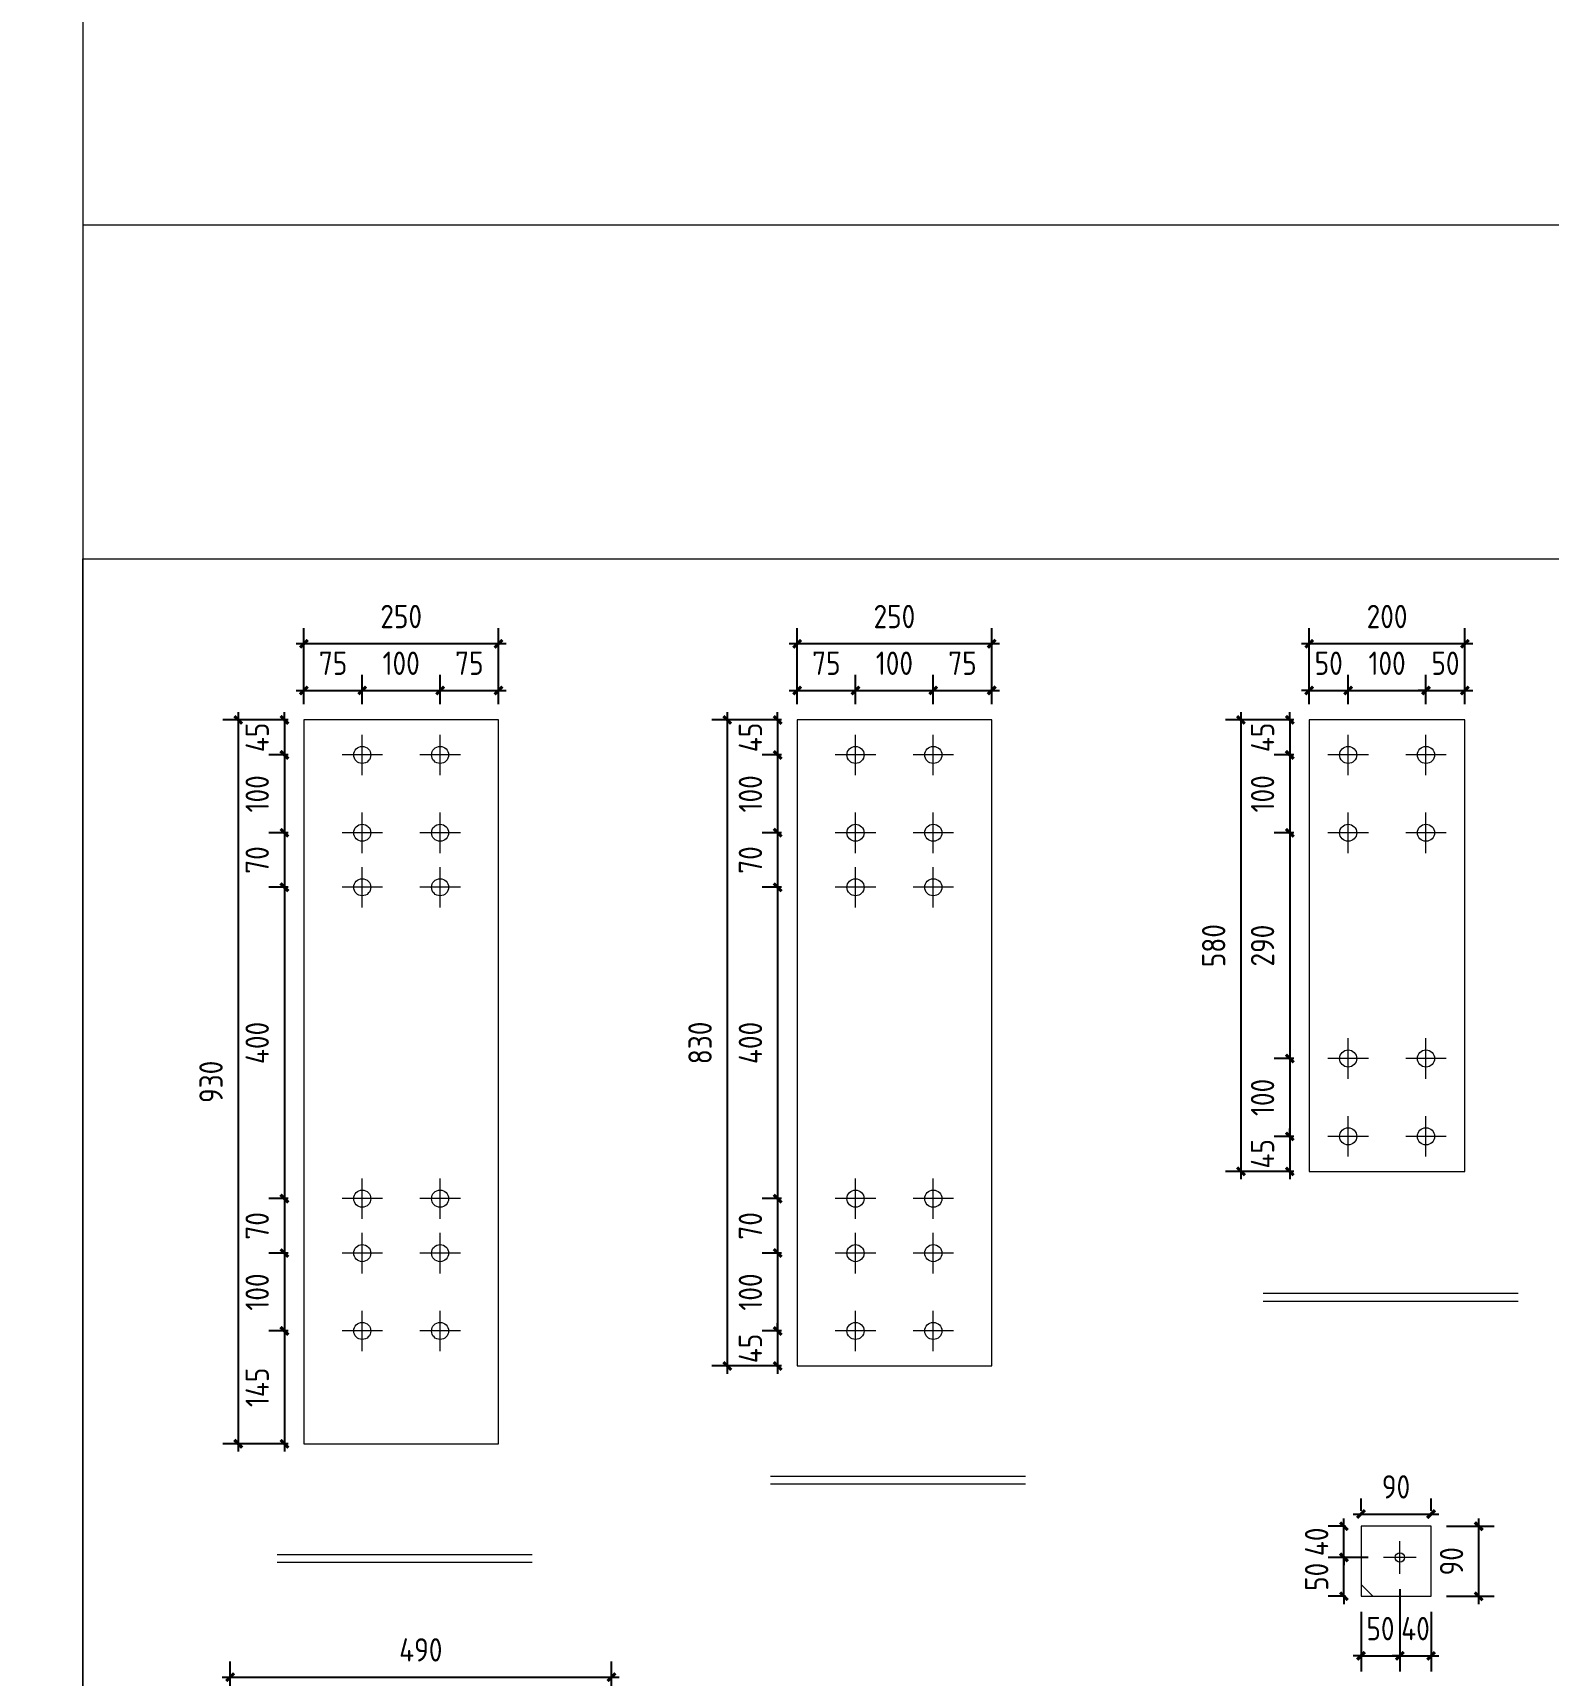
# Model space of a CAD drawing. Extents: x 485428 to 797698, y 56414 to 211814.
# Drawn here: x 668019 to 669966, y 156830 to 158940 of the extents above; entities that cross this region are included whole.
import ezdxf

# ---------------------------------------------------------------- set-up
doc = ezdxf.new("R2010")
doc.units = 0
doc.header["$LTSCALE"] = 1000
doc.header["$MEASUREMENT"] = 0
doc.styles.get("Standard").update_dxf_attribs({"font": 'gbenor.shx', "bigfont": 'gbcbig.shx'})
doc.dimstyles.get("Standard").update_dxf_attribs({"dimscale": 100, "dimtxt": 2, "dimasz": 0.4, "dimexe": 0.5, "dimexo": 1, "dimgap": 0.5, "dimtad": 1, "dimdec": 0, "dimzin": 0, "dimdsep": 46, "dimtxsty": 'Standard', "dimblk": 'ARCHTICK', "dimcen": 0.09, "dimadec": 0, "dimazin": 0, "dimtfac": 1, "dimtdec": 0, "dimtix": 1, "dimtmove": 2, "dimatfit": 3, "dimfxl": 1, "dimtolj": 1, "dimtzin": 0, "dimarcsym": 0})

# ---------------------------------------------------------------- blocks, each defined once
blk = doc.blocks.new('_ArchTick')
at = {"color": 0, "linetype": 'ByBlock', "const_width": 0.4}
blk.add_lwpolyline([(-0.5, -0.5), (0.5, 0.5)], dxfattribs=at)
blk = doc.blocks.new('*D263')
at = {"color": 3, "lineweight": -2}
for p, q in [((669775.3, 156940.4), (669775.3, 156834.9)), ((669725.3, 156911.4), (669725.3, 156834.9)), ((669725.3, 156854.9), (669715.3, 156854.9)), ((669725.3, 156854.9), (669775.3, 156854.9)), ((669775.3, 156854.9), (669785.3, 156854.9))]:
    blk.add_line(p, q, dxfattribs=at)
at = {"layer": 'Defpoints', "color": 0}
for p in [(669775.3, 156960.4), (669725.3, 156931.4), (669775.3, 156854.9)]:
    blk.add_point(p, dxfattribs=at)
at = {"color": 3, "lineweight": -2, "xscale": 10, "yscale": 10, "zscale": 10}
blk.add_blockref('_ArchTick', (669725.3, 156854.9), dxfattribs=at)
at = {"color": 3, "lineweight": -2, "xscale": 10, "yscale": 10, "zscale": 10, "rotation": 180}
blk.add_blockref('_ArchTick', (669775.3, 156854.9), dxfattribs=at)
at = {"color": 0, "lineweight": 15, "insert": (669750.3, 156889.9), "char_height": 30, "attachment_point": 5}
blk.add_mtext('\\A1;50', dxfattribs=at)
blk = doc.blocks.new('*D264')
at = {"color": 3, "lineweight": -2}
for p, q in [((669775.3, 156940.4), (669775.3, 156834.9)), ((669815.3, 156911.4), (669815.3, 156834.9)), ((669775.3, 156854.9), (669765.3, 156854.9)), ((669775.3, 156854.9), (669815.3, 156854.9)), ((669815.3, 156854.9), (669825.3, 156854.9))]:
    blk.add_line(p, q, dxfattribs=at)
at = {"layer": 'Defpoints', "color": 0}
for p in [(669775.3, 156960.4), (669815.3, 156931.4), (669815.3, 156854.9)]:
    blk.add_point(p, dxfattribs=at)
at = {"color": 3, "lineweight": -2, "xscale": 10, "yscale": 10, "zscale": 10}
blk.add_blockref('_ArchTick', (669775.3, 156854.9), dxfattribs=at)
at = {"color": 3, "lineweight": -2, "xscale": 10, "yscale": 10, "zscale": 10, "rotation": 180}
blk.add_blockref('_ArchTick', (669815.3, 156854.9), dxfattribs=at)
at = {"color": 0, "lineweight": 15, "insert": (669795.3, 156889.9), "char_height": 30, "attachment_point": 5}
blk.add_mtext('\\A1;40', dxfattribs=at)
blk = doc.blocks.new('*D265')
at = {"color": 3, "lineweight": -2}
for p, q in [((669734.3, 156981.4), (669683.3, 156981.4)), ((669703.3, 156981.4), (669703.3, 156991.4)), ((669703.3, 156931.4), (669703.3, 156981.4)), ((669705.3, 156931.4), (669683.3, 156931.4)), ((669703.3, 156931.4), (669703.3, 156921.4))]:
    blk.add_line(p, q, dxfattribs=at)
at = {"layer": 'Defpoints', "color": 0}
for p in [(669703.3, 156981.4), (669754.3, 156981.4), (669725.3, 156931.4)]:
    blk.add_point(p, dxfattribs=at)
at = {"color": 3, "lineweight": -2, "xscale": 10, "yscale": 10, "zscale": 10}
for p, rotation in [((669703.3, 156981.4), 270), ((669703.3, 156931.4), 90)]:
    blk.add_blockref('_ArchTick', p, dxfattribs=dict(at, rotation=rotation))
at = {"color": 0, "lineweight": 15, "insert": (669668.3, 156956.4), "char_height": 30, "attachment_point": 5, "rotation": 90}
blk.add_mtext('\\A1;50', dxfattribs=at)
blk = doc.blocks.new('*D266')
at = {"color": 3, "lineweight": -2}
for p, q in [((669705.3, 157021.4), (669683.3, 157021.4)), ((669703.3, 157021.4), (669703.3, 157031.4)), ((669703.3, 156981.4), (669703.3, 157021.4)), ((669734.3, 156981.4), (669683.3, 156981.4)), ((669703.3, 156981.4), (669703.3, 156971.4))]:
    blk.add_line(p, q, dxfattribs=at)
at = {"layer": 'Defpoints', "color": 0}
for p in [(669703.3, 157021.4), (669725.3, 157021.4), (669754.3, 156981.4)]:
    blk.add_point(p, dxfattribs=at)
at = {"color": 3, "lineweight": -2, "xscale": 10, "yscale": 10, "zscale": 10}
for p, rotation in [((669703.3, 157021.4), 270), ((669703.3, 156981.4), 90)]:
    blk.add_blockref('_ArchTick', p, dxfattribs=dict(at, rotation=rotation))
at = {"color": 0, "lineweight": 15, "insert": (669668.3, 157001.4), "char_height": 30, "attachment_point": 5, "rotation": 90}
blk.add_mtext('\\A1;40', dxfattribs=at)
blk = doc.blocks.new('*D267')
at = {"color": 3, "lineweight": -2}
for p, q in [((669725.3, 157041.4), (669725.3, 157057)), ((669815.3, 157041.4), (669815.3, 157057)), ((669715.3, 157037), (669825.3, 157037))]:
    blk.add_line(p, q, dxfattribs=at)
at = {"layer": 'Defpoints', "color": 0}
for p in [(669815.3, 157037), (669725.3, 157021.4), (669815.3, 157021.4)]:
    blk.add_point(p, dxfattribs=at)
at = {"color": 3, "lineweight": -2, "xscale": 10, "yscale": 10, "zscale": 10, "rotation": 180}
blk.add_blockref('_ArchTick', (669725.3, 157037), dxfattribs=at)
at = {"color": 3, "lineweight": -2, "xscale": 10, "yscale": 10, "zscale": 10}
blk.add_blockref('_ArchTick', (669815.3, 157037), dxfattribs=at)
at = {"color": 0, "lineweight": 15, "insert": (669770.3, 157072), "char_height": 30, "attachment_point": 5}
blk.add_mtext('\\A1;90', dxfattribs=at)
blk = doc.blocks.new('*D268')
at = {"color": 3, "lineweight": -2}
for p, q in [((669835.3, 157021.4), (669896.6, 157021.4)), ((669876.6, 156921.4), (669876.6, 157031.4)), ((669835.3, 156931.4), (669896.6, 156931.4))]:
    blk.add_line(p, q, dxfattribs=at)
at = {"layer": 'Defpoints', "color": 0}
for p in [(669815.3, 157021.4), (669876.6, 157021.4), (669815.3, 156931.4)]:
    blk.add_point(p, dxfattribs=at)
at = {"color": 3, "lineweight": -2, "xscale": 10, "yscale": 10, "zscale": 10}
for p, rotation in [((669876.6, 157021.4), 90), ((669876.6, 156931.4), 270)]:
    blk.add_blockref('_ArchTick', p, dxfattribs=dict(at, rotation=rotation))
at = {"color": 0, "lineweight": 15, "insert": (669841.6, 156976.4), "char_height": 30, "attachment_point": 5, "rotation": 90}
blk.add_mtext('\\A1;90', dxfattribs=at)
blk = doc.blocks.new('*D269')
at = {"color": 3, "lineweight": -2}
for p, q in [((668367.1, 158077.3), (668367.1, 158115.1)), ((668442.1, 158077.3), (668442.1, 158115.1)), ((668357.1, 158095.1), (668452.1, 158095.1))]:
    blk.add_line(p, q, dxfattribs=at)
at = {"layer": 'Defpoints', "color": 0}
for p in [(668442.1, 158095.1), (668367.1, 158057.3), (668442.1, 158057.3)]:
    blk.add_point(p, dxfattribs=at)
at = {"color": 3, "lineweight": -2, "xscale": 10, "yscale": 10, "zscale": 10, "rotation": 180}
blk.add_blockref('_ArchTick', (668367.1, 158095.1), dxfattribs=at)
at = {"color": 3, "lineweight": -2, "xscale": 10, "yscale": 10, "zscale": 10}
blk.add_blockref('_ArchTick', (668442.1, 158095.1), dxfattribs=at)
at = {"color": 0, "lineweight": 15, "insert": (668404.6, 158130.1), "char_height": 30, "attachment_point": 5}
blk.add_mtext('\\A1;75', dxfattribs=at)
blk = doc.blocks.new('*D270')
at = {"color": 3, "lineweight": -2}
for p, q in [((668442.1, 158077.3), (668442.1, 158115.1)), ((668542.1, 158077.3), (668542.1, 158115.1)), ((668432.1, 158095.1), (668552.1, 158095.1))]:
    blk.add_line(p, q, dxfattribs=at)
at = {"layer": 'Defpoints', "color": 0}
for p in [(668542.1, 158095.1), (668442.1, 158057.3), (668542.1, 158057.3)]:
    blk.add_point(p, dxfattribs=at)
at = {"color": 3, "lineweight": -2, "xscale": 10, "yscale": 10, "zscale": 10, "rotation": 180}
blk.add_blockref('_ArchTick', (668442.1, 158095.1), dxfattribs=at)
at = {"color": 3, "lineweight": -2, "xscale": 10, "yscale": 10, "zscale": 10}
blk.add_blockref('_ArchTick', (668542.1, 158095.1), dxfattribs=at)
at = {"color": 0, "lineweight": 15, "insert": (668492.1, 158130.1), "char_height": 30, "attachment_point": 5}
blk.add_mtext('\\A1;100', dxfattribs=at)
blk = doc.blocks.new('*D271')
at = {"color": 3, "lineweight": -2}
for p, q in [((668542.1, 158077.3), (668542.1, 158115.1)), ((668617.1, 158077.3), (668617.1, 158115.1)), ((668532.1, 158095.1), (668627.1, 158095.1))]:
    blk.add_line(p, q, dxfattribs=at)
at = {"layer": 'Defpoints', "color": 0}
for p in [(668617.1, 158095.1), (668542.1, 158057.3), (668617.1, 158057.3)]:
    blk.add_point(p, dxfattribs=at)
at = {"color": 3, "lineweight": -2, "xscale": 10, "yscale": 10, "zscale": 10, "rotation": 180}
blk.add_blockref('_ArchTick', (668542.1, 158095.1), dxfattribs=at)
at = {"color": 3, "lineweight": -2, "xscale": 10, "yscale": 10, "zscale": 10}
blk.add_blockref('_ArchTick', (668617.1, 158095.1), dxfattribs=at)
at = {"color": 0, "lineweight": 15, "insert": (668579.6, 158130.1), "char_height": 30, "attachment_point": 5}
blk.add_mtext('\\A1;75', dxfattribs=at)
blk = doc.blocks.new('*D272')
at = {"color": 3, "lineweight": -2}
for p, q in [((668347.1, 158057.3), (668322.1, 158057.3)), ((668342.1, 158057.3), (668342.1, 158067.3)), ((668342.1, 158057.3), (668342.1, 158012.3)), ((668347.1, 158012.3), (668322.1, 158012.3)), ((668342.1, 158012.3), (668342.1, 158002.3))]:
    blk.add_line(p, q, dxfattribs=at)
at = {"layer": 'Defpoints', "color": 0}
for p in [(668367.1, 158057.3), (668342.1, 158012.3), (668367.1, 158012.3)]:
    blk.add_point(p, dxfattribs=at)
at = {"color": 3, "lineweight": -2, "xscale": 10, "yscale": 10, "zscale": 10}
for p, rotation in [((668342.1, 158057.3), 270), ((668342.1, 158012.3), 90)]:
    blk.add_blockref('_ArchTick', p, dxfattribs=dict(at, rotation=rotation))
at = {"color": 0, "lineweight": 15, "insert": (668307.1, 158034.8), "char_height": 30, "attachment_point": 5, "rotation": 90}
blk.add_mtext('\\A1;45', dxfattribs=at)
blk = doc.blocks.new('*D273')
at = {"color": 3, "lineweight": -2}
for p, q in [((668347.1, 158012.3), (668322.1, 158012.3)), ((668342.1, 158022.3), (668342.1, 157902.3)), ((668347.1, 157912.3), (668322.1, 157912.3))]:
    blk.add_line(p, q, dxfattribs=at)
at = {"layer": 'Defpoints', "color": 0}
for p in [(668367.1, 158012.3), (668342.1, 157912.3), (668367.1, 157912.3)]:
    blk.add_point(p, dxfattribs=at)
at = {"color": 3, "lineweight": -2, "xscale": 10, "yscale": 10, "zscale": 10}
for p, rotation in [((668342.1, 158012.3), 90), ((668342.1, 157912.3), 270)]:
    blk.add_blockref('_ArchTick', p, dxfattribs=dict(at, rotation=rotation))
at = {"color": 0, "lineweight": 15, "insert": (668307.1, 157962.3), "char_height": 30, "attachment_point": 5, "rotation": 90}
blk.add_mtext('\\A1;100', dxfattribs=at)
blk = doc.blocks.new('*D274')
at = {"color": 3, "lineweight": -2}
for p, q in [((668342.1, 157922.3), (668342.1, 157832.3)), ((668347.1, 157912.3), (668322.1, 157912.3)), ((668347.1, 157842.3), (668322.1, 157842.3))]:
    blk.add_line(p, q, dxfattribs=at)
at = {"layer": 'Defpoints', "color": 0}
for p in [(668367.1, 157912.3), (668342.1, 157842.3), (668367.1, 157842.3)]:
    blk.add_point(p, dxfattribs=at)
at = {"color": 3, "lineweight": -2, "xscale": 10, "yscale": 10, "zscale": 10}
for p, rotation in [((668342.1, 157912.3), 90), ((668342.1, 157842.3), 270)]:
    blk.add_blockref('_ArchTick', p, dxfattribs=dict(at, rotation=rotation))
at = {"color": 0, "lineweight": 15, "insert": (668307.1, 157877.3), "char_height": 30, "attachment_point": 5, "rotation": 90}
blk.add_mtext('\\A1;70', dxfattribs=at)
blk = doc.blocks.new('*D275')
at = {"color": 3, "lineweight": -2}
for p, q in [((668347.1, 157842.3), (668322.1, 157842.3)), ((668342.1, 157852.3), (668342.1, 157432.3)), ((668347.1, 157442.3), (668322.1, 157442.3))]:
    blk.add_line(p, q, dxfattribs=at)
at = {"layer": 'Defpoints', "color": 0}
for p in [(668367.1, 157842.3), (668342.1, 157442.3), (668367.1, 157442.3)]:
    blk.add_point(p, dxfattribs=at)
at = {"color": 3, "lineweight": -2, "xscale": 10, "yscale": 10, "zscale": 10}
for p, rotation in [((668342.1, 157842.3), 90), ((668342.1, 157442.3), 270)]:
    blk.add_blockref('_ArchTick', p, dxfattribs=dict(at, rotation=rotation))
at = {"color": 0, "lineweight": 15, "insert": (668307.1, 157642.3), "char_height": 30, "attachment_point": 5, "rotation": 90}
blk.add_mtext('\\A1;400', dxfattribs=at)
blk = doc.blocks.new('*D276')
at = {"color": 3, "lineweight": -2}
for p, q in [((668347.1, 157442.3), (668322.1, 157442.3)), ((668342.1, 157452.3), (668342.1, 157362.3)), ((668347.1, 157372.3), (668322.1, 157372.3))]:
    blk.add_line(p, q, dxfattribs=at)
at = {"layer": 'Defpoints', "color": 0}
for p in [(668367.1, 157442.3), (668342.1, 157372.3), (668367.1, 157372.3)]:
    blk.add_point(p, dxfattribs=at)
at = {"color": 3, "lineweight": -2, "xscale": 10, "yscale": 10, "zscale": 10}
for p, rotation in [((668342.1, 157442.3), 90), ((668342.1, 157372.3), 270)]:
    blk.add_blockref('_ArchTick', p, dxfattribs=dict(at, rotation=rotation))
at = {"color": 0, "lineweight": 15, "insert": (668307.1, 157407.3), "char_height": 30, "attachment_point": 5, "rotation": 90}
blk.add_mtext('\\A1;70', dxfattribs=at)
blk = doc.blocks.new('*D277')
at = {"color": 3, "lineweight": -2}
for p, q in [((668342.1, 157382.3), (668342.1, 157262.3)), ((668347.1, 157372.3), (668322.1, 157372.3)), ((668347.1, 157272.3), (668322.1, 157272.3))]:
    blk.add_line(p, q, dxfattribs=at)
at = {"layer": 'Defpoints', "color": 0}
for p in [(668367.1, 157372.3), (668342.1, 157272.3), (668367.1, 157272.3)]:
    blk.add_point(p, dxfattribs=at)
at = {"color": 3, "lineweight": -2, "xscale": 10, "yscale": 10, "zscale": 10}
for p, rotation in [((668342.1, 157372.3), 90), ((668342.1, 157272.3), 270)]:
    blk.add_blockref('_ArchTick', p, dxfattribs=dict(at, rotation=rotation))
at = {"color": 0, "lineweight": 15, "insert": (668307.1, 157322.3), "char_height": 30, "attachment_point": 5, "rotation": 90}
blk.add_mtext('\\A1;100', dxfattribs=at)
blk = doc.blocks.new('*D278')
at = {"color": 3, "lineweight": -2}
for p, q in [((668347.1, 157272.3), (668322.1, 157272.3)), ((668342.1, 157282.3), (668342.1, 157117.3)), ((668347.1, 157127.3), (668322.1, 157127.3))]:
    blk.add_line(p, q, dxfattribs=at)
at = {"layer": 'Defpoints', "color": 0}
for p in [(668367.1, 157272.3), (668342.1, 157127.3), (668367.1, 157127.3)]:
    blk.add_point(p, dxfattribs=at)
at = {"color": 3, "lineweight": -2, "xscale": 10, "yscale": 10, "zscale": 10}
for p, rotation in [((668342.1, 157272.3), 90), ((668342.1, 157127.3), 270)]:
    blk.add_blockref('_ArchTick', p, dxfattribs=dict(at, rotation=rotation))
at = {"color": 0, "lineweight": 15, "insert": (668307.1, 157199.8), "char_height": 30, "attachment_point": 5, "rotation": 90}
blk.add_mtext('\\A1;145', dxfattribs=at)
blk = doc.blocks.new('*D279')
at = {"color": 3, "lineweight": -2}
for p, q in [((668347.1, 158057.3), (668262.8, 158057.3)), ((668282.8, 158067.3), (668282.8, 157117.3)), ((668347.1, 157127.3), (668262.8, 157127.3))]:
    blk.add_line(p, q, dxfattribs=at)
at = {"layer": 'Defpoints', "color": 0}
for p in [(668367.1, 158057.3), (668282.8, 157127.3), (668367.1, 157127.3)]:
    blk.add_point(p, dxfattribs=at)
at = {"color": 3, "lineweight": -2, "xscale": 10, "yscale": 10, "zscale": 10}
for p, rotation in [((668282.8, 158057.3), 90), ((668282.8, 157127.3), 270)]:
    blk.add_blockref('_ArchTick', p, dxfattribs=dict(at, rotation=rotation))
at = {"color": 0, "lineweight": 15, "insert": (668247.8, 157592.3), "char_height": 30, "attachment_point": 5, "rotation": 90}
blk.add_mtext('\\A1;930', dxfattribs=at)
blk = doc.blocks.new('*D280')
at = {"color": 3, "lineweight": -2}
for p, q in [((668627.1, 158155.1), (668357.1, 158155.1)), ((668367.1, 158077.3), (668367.1, 158175.1)), ((668617.1, 158077.3), (668617.1, 158175.1))]:
    blk.add_line(p, q, dxfattribs=at)
at = {"layer": 'Defpoints', "color": 0}
for p in [(668367.1, 158155.1), (668367.1, 158057.3), (668617.1, 158057.3)]:
    blk.add_point(p, dxfattribs=at)
at = {"color": 3, "lineweight": -2, "xscale": 10, "yscale": 10, "zscale": 10, "rotation": 180}
blk.add_blockref('_ArchTick', (668367.1, 158155.1), dxfattribs=at)
at = {"color": 3, "lineweight": -2, "xscale": 10, "yscale": 10, "zscale": 10}
blk.add_blockref('_ArchTick', (668617.1, 158155.1), dxfattribs=at)
at = {"color": 0, "lineweight": 15, "insert": (668492.1, 158190.1), "char_height": 30, "attachment_point": 5}
blk.add_mtext('\\A1;250', dxfattribs=at)
blk = doc.blocks.new('*D288')
at = {"color": 3, "lineweight": -2}
for p, q in [((669000.8, 158077.3), (669000.8, 158115.1)), ((669075.8, 158077.3), (669075.8, 158115.1)), ((668990.8, 158095.1), (669085.8, 158095.1))]:
    blk.add_line(p, q, dxfattribs=at)
at = {"layer": 'Defpoints', "color": 0}
for p in [(669075.8, 158095.1), (669000.8, 158057.3), (669075.8, 158057.3)]:
    blk.add_point(p, dxfattribs=at)
at = {"color": 3, "lineweight": -2, "xscale": 10, "yscale": 10, "zscale": 10, "rotation": 180}
blk.add_blockref('_ArchTick', (669000.8, 158095.1), dxfattribs=at)
at = {"color": 3, "lineweight": -2, "xscale": 10, "yscale": 10, "zscale": 10}
blk.add_blockref('_ArchTick', (669075.8, 158095.1), dxfattribs=at)
at = {"color": 0, "lineweight": 15, "insert": (669038.3, 158130.1), "char_height": 30, "attachment_point": 5}
blk.add_mtext('\\A1;75', dxfattribs=at)
blk = doc.blocks.new('*D281')
at = {"color": 3, "lineweight": -2}
for p, q in [((669075.8, 158077.3), (669075.8, 158115.1)), ((669175.8, 158077.3), (669175.8, 158115.1)), ((669065.8, 158095.1), (669185.8, 158095.1))]:
    blk.add_line(p, q, dxfattribs=at)
at = {"layer": 'Defpoints', "color": 0}
for p in [(669175.8, 158095.1), (669075.8, 158057.3), (669175.8, 158057.3)]:
    blk.add_point(p, dxfattribs=at)
at = {"color": 3, "lineweight": -2, "xscale": 10, "yscale": 10, "zscale": 10, "rotation": 180}
blk.add_blockref('_ArchTick', (669075.8, 158095.1), dxfattribs=at)
at = {"color": 3, "lineweight": -2, "xscale": 10, "yscale": 10, "zscale": 10}
blk.add_blockref('_ArchTick', (669175.8, 158095.1), dxfattribs=at)
at = {"color": 0, "lineweight": 15, "insert": (669125.8, 158130.1), "char_height": 30, "attachment_point": 5}
blk.add_mtext('\\A1;100', dxfattribs=at)
blk = doc.blocks.new('*D289')
at = {"color": 3, "lineweight": -2}
for p, q in [((669175.8, 158077.3), (669175.8, 158115.1)), ((669250.8, 158077.3), (669250.8, 158115.1)), ((669165.8, 158095.1), (669260.8, 158095.1))]:
    blk.add_line(p, q, dxfattribs=at)
at = {"layer": 'Defpoints', "color": 0}
for p in [(669250.8, 158095.1), (669175.8, 158057.3), (669250.8, 158057.3)]:
    blk.add_point(p, dxfattribs=at)
at = {"color": 3, "lineweight": -2, "xscale": 10, "yscale": 10, "zscale": 10, "rotation": 180}
blk.add_blockref('_ArchTick', (669175.8, 158095.1), dxfattribs=at)
at = {"color": 3, "lineweight": -2, "xscale": 10, "yscale": 10, "zscale": 10}
blk.add_blockref('_ArchTick', (669250.8, 158095.1), dxfattribs=at)
at = {"color": 0, "lineweight": 15, "insert": (669213.3, 158130.1), "char_height": 30, "attachment_point": 5}
blk.add_mtext('\\A1;75', dxfattribs=at)
blk = doc.blocks.new('*D282')
at = {"color": 3, "lineweight": -2}
for p, q in [((668980.8, 158057.3), (668955.8, 158057.3)), ((668975.8, 158057.3), (668975.8, 158067.3)), ((668975.8, 158057.3), (668975.8, 158012.3)), ((668980.8, 158012.3), (668955.8, 158012.3)), ((668975.8, 158012.3), (668975.8, 158002.3))]:
    blk.add_line(p, q, dxfattribs=at)
at = {"layer": 'Defpoints', "color": 0}
for p in [(669000.8, 158057.3), (668975.8, 158012.3), (669000.8, 158012.3)]:
    blk.add_point(p, dxfattribs=at)
at = {"color": 3, "lineweight": -2, "xscale": 10, "yscale": 10, "zscale": 10}
for p, rotation in [((668975.8, 158057.3), 270), ((668975.8, 158012.3), 90)]:
    blk.add_blockref('_ArchTick', p, dxfattribs=dict(at, rotation=rotation))
at = {"color": 0, "lineweight": 15, "insert": (668940.8, 158034.8), "char_height": 30, "attachment_point": 5, "rotation": 90}
blk.add_mtext('\\A1;45', dxfattribs=at)
blk = doc.blocks.new('*D283')
at = {"color": 3, "lineweight": -2}
for p, q in [((668980.8, 158012.3), (668955.8, 158012.3)), ((668975.8, 158022.3), (668975.8, 157902.3)), ((668980.8, 157912.3), (668955.8, 157912.3))]:
    blk.add_line(p, q, dxfattribs=at)
at = {"layer": 'Defpoints', "color": 0}
for p in [(669000.8, 158012.3), (668975.8, 157912.3), (669000.8, 157912.3)]:
    blk.add_point(p, dxfattribs=at)
at = {"color": 3, "lineweight": -2, "xscale": 10, "yscale": 10, "zscale": 10}
for p, rotation in [((668975.8, 158012.3), 90), ((668975.8, 157912.3), 270)]:
    blk.add_blockref('_ArchTick', p, dxfattribs=dict(at, rotation=rotation))
at = {"color": 0, "lineweight": 15, "insert": (668940.8, 157962.3), "char_height": 30, "attachment_point": 5, "rotation": 90}
blk.add_mtext('\\A1;100', dxfattribs=at)
blk = doc.blocks.new('*D284')
at = {"color": 3, "lineweight": -2}
for p, q in [((668975.8, 157922.3), (668975.8, 157832.3)), ((668980.8, 157912.3), (668955.8, 157912.3)), ((668980.8, 157842.3), (668955.8, 157842.3))]:
    blk.add_line(p, q, dxfattribs=at)
at = {"layer": 'Defpoints', "color": 0}
for p in [(669000.8, 157912.3), (668975.8, 157842.3), (669000.8, 157842.3)]:
    blk.add_point(p, dxfattribs=at)
at = {"color": 3, "lineweight": -2, "xscale": 10, "yscale": 10, "zscale": 10}
for p, rotation in [((668975.8, 157912.3), 90), ((668975.8, 157842.3), 270)]:
    blk.add_blockref('_ArchTick', p, dxfattribs=dict(at, rotation=rotation))
at = {"color": 0, "lineweight": 15, "insert": (668940.8, 157877.3), "char_height": 30, "attachment_point": 5, "rotation": 90}
blk.add_mtext('\\A1;70', dxfattribs=at)
blk = doc.blocks.new('*D285')
at = {"color": 3, "lineweight": -2}
for p, q in [((668980.8, 157842.3), (668955.8, 157842.3)), ((668975.8, 157852.3), (668975.8, 157432.3)), ((668980.8, 157442.3), (668955.8, 157442.3))]:
    blk.add_line(p, q, dxfattribs=at)
at = {"layer": 'Defpoints', "color": 0}
for p in [(669000.8, 157842.3), (668975.8, 157442.3), (669000.8, 157442.3)]:
    blk.add_point(p, dxfattribs=at)
at = {"color": 3, "lineweight": -2, "xscale": 10, "yscale": 10, "zscale": 10}
for p, rotation in [((668975.8, 157842.3), 90), ((668975.8, 157442.3), 270)]:
    blk.add_blockref('_ArchTick', p, dxfattribs=dict(at, rotation=rotation))
at = {"color": 0, "lineweight": 15, "insert": (668940.8, 157642.3), "char_height": 30, "attachment_point": 5, "rotation": 90}
blk.add_mtext('\\A1;400', dxfattribs=at)
blk = doc.blocks.new('*D286')
at = {"color": 3, "lineweight": -2}
for p, q in [((668980.8, 157442.3), (668955.8, 157442.3)), ((668975.8, 157452.3), (668975.8, 157362.3)), ((668980.8, 157372.3), (668955.8, 157372.3))]:
    blk.add_line(p, q, dxfattribs=at)
at = {"layer": 'Defpoints', "color": 0}
for p in [(669000.8, 157442.3), (668975.8, 157372.3), (669000.8, 157372.3)]:
    blk.add_point(p, dxfattribs=at)
at = {"color": 3, "lineweight": -2, "xscale": 10, "yscale": 10, "zscale": 10}
for p, rotation in [((668975.8, 157442.3), 90), ((668975.8, 157372.3), 270)]:
    blk.add_blockref('_ArchTick', p, dxfattribs=dict(at, rotation=rotation))
at = {"color": 0, "lineweight": 15, "insert": (668940.8, 157407.3), "char_height": 30, "attachment_point": 5, "rotation": 90}
blk.add_mtext('\\A1;70', dxfattribs=at)
blk = doc.blocks.new('*D287')
at = {"color": 3, "lineweight": -2}
for p, q in [((668975.8, 157382.3), (668975.8, 157262.3)), ((668980.8, 157372.3), (668955.8, 157372.3)), ((668980.8, 157272.3), (668955.8, 157272.3))]:
    blk.add_line(p, q, dxfattribs=at)
at = {"layer": 'Defpoints', "color": 0}
for p in [(669000.8, 157372.3), (668975.8, 157272.3), (669000.8, 157272.3)]:
    blk.add_point(p, dxfattribs=at)
at = {"color": 3, "lineweight": -2, "xscale": 10, "yscale": 10, "zscale": 10}
for p, rotation in [((668975.8, 157372.3), 90), ((668975.8, 157272.3), 270)]:
    blk.add_blockref('_ArchTick', p, dxfattribs=dict(at, rotation=rotation))
at = {"color": 0, "lineweight": 15, "insert": (668940.8, 157322.3), "char_height": 30, "attachment_point": 5, "rotation": 90}
blk.add_mtext('\\A1;100', dxfattribs=at)
blk = doc.blocks.new('*D290')
at = {"color": 3, "lineweight": -2}
for p, q in [((668980.8, 157272.3), (668955.8, 157272.3)), ((668975.8, 157272.3), (668975.8, 157282.3)), ((668975.8, 157272.3), (668975.8, 157227.3)), ((668980.8, 157227.3), (668955.8, 157227.3)), ((668975.8, 157227.3), (668975.8, 157217.3))]:
    blk.add_line(p, q, dxfattribs=at)
at = {"layer": 'Defpoints', "color": 0}
for p in [(669000.8, 157272.3), (668975.8, 157227.3), (669000.8, 157227.3)]:
    blk.add_point(p, dxfattribs=at)
at = {"color": 3, "lineweight": -2, "xscale": 10, "yscale": 10, "zscale": 10}
for p, rotation in [((668975.8, 157272.3), 270), ((668975.8, 157227.3), 90)]:
    blk.add_blockref('_ArchTick', p, dxfattribs=dict(at, rotation=rotation))
at = {"color": 0, "lineweight": 15, "insert": (668940.8, 157249.8), "char_height": 30, "attachment_point": 5, "rotation": 90}
blk.add_mtext('\\A1;45', dxfattribs=at)
blk = doc.blocks.new('*D291')
at = {"color": 3, "lineweight": -2}
for p, q in [((668980.8, 158057.3), (668891.1, 158057.3)), ((668911.1, 158067.3), (668911.1, 157217.3)), ((668980.8, 157227.3), (668891.1, 157227.3))]:
    blk.add_line(p, q, dxfattribs=at)
at = {"layer": 'Defpoints', "color": 0}
for p in [(669000.8, 158057.3), (668911.1, 157227.3), (669000.8, 157227.3)]:
    blk.add_point(p, dxfattribs=at)
at = {"color": 3, "lineweight": -2, "xscale": 10, "yscale": 10, "zscale": 10}
for p, rotation in [((668911.1, 158057.3), 90), ((668911.1, 157227.3), 270)]:
    blk.add_blockref('_ArchTick', p, dxfattribs=dict(at, rotation=rotation))
at = {"color": 0, "lineweight": 15, "insert": (668876.1, 157642.3), "char_height": 30, "attachment_point": 5, "rotation": 90}
blk.add_mtext('\\A1;830', dxfattribs=at)
blk = doc.blocks.new('*D292')
at = {"color": 3, "lineweight": -2}
for p, q in [((669260.8, 158155.1), (668990.8, 158155.1)), ((669000.8, 158077.3), (669000.8, 158175.1)), ((669250.8, 158077.3), (669250.8, 158175.1))]:
    blk.add_line(p, q, dxfattribs=at)
at = {"layer": 'Defpoints', "color": 0}
for p in [(669000.8, 158155.1), (669000.8, 158057.3), (669250.8, 158057.3)]:
    blk.add_point(p, dxfattribs=at)
at = {"color": 3, "lineweight": -2, "xscale": 10, "yscale": 10, "zscale": 10, "rotation": 180}
blk.add_blockref('_ArchTick', (669000.8, 158155.1), dxfattribs=at)
at = {"color": 3, "lineweight": -2, "xscale": 10, "yscale": 10, "zscale": 10}
blk.add_blockref('_ArchTick', (669250.8, 158155.1), dxfattribs=at)
at = {"color": 0, "lineweight": 15, "insert": (669125.8, 158190.1), "char_height": 30, "attachment_point": 5}
blk.add_mtext('\\A1;250', dxfattribs=at)
blk = doc.blocks.new('*D300')
at = {"color": 3, "lineweight": -2}
for p, q in [((669658.8, 158077.3), (669658.8, 158115.1)), ((669708.8, 158077.3), (669708.8, 158115.1)), ((669658.8, 158095.1), (669648.8, 158095.1)), ((669658.8, 158095.1), (669708.8, 158095.1)), ((669708.8, 158095.1), (669718.8, 158095.1))]:
    blk.add_line(p, q, dxfattribs=at)
at = {"layer": 'Defpoints', "color": 0}
for p in [(669708.8, 158095.1), (669658.8, 158057.3), (669708.8, 158057.3)]:
    blk.add_point(p, dxfattribs=at)
at = {"color": 3, "lineweight": -2, "xscale": 10, "yscale": 10, "zscale": 10}
blk.add_blockref('_ArchTick', (669658.8, 158095.1), dxfattribs=at)
at = {"color": 3, "lineweight": -2, "xscale": 10, "yscale": 10, "zscale": 10, "rotation": 180}
blk.add_blockref('_ArchTick', (669708.8, 158095.1), dxfattribs=at)
at = {"color": 0, "lineweight": 15, "insert": (669683.8, 158130.1), "char_height": 30, "attachment_point": 5}
blk.add_mtext('\\A1;50', dxfattribs=at)
blk = doc.blocks.new('*D293')
at = {"color": 3, "lineweight": -2}
for p, q in [((669708.8, 158077.3), (669708.8, 158115.1)), ((669808.8, 158077.3), (669808.8, 158115.1)), ((669698.8, 158095.1), (669818.8, 158095.1))]:
    blk.add_line(p, q, dxfattribs=at)
at = {"layer": 'Defpoints', "color": 0}
for p in [(669808.8, 158095.1), (669708.8, 158057.3), (669808.8, 158057.3)]:
    blk.add_point(p, dxfattribs=at)
at = {"color": 3, "lineweight": -2, "xscale": 10, "yscale": 10, "zscale": 10, "rotation": 180}
blk.add_blockref('_ArchTick', (669708.8, 158095.1), dxfattribs=at)
at = {"color": 3, "lineweight": -2, "xscale": 10, "yscale": 10, "zscale": 10}
blk.add_blockref('_ArchTick', (669808.8, 158095.1), dxfattribs=at)
at = {"color": 0, "lineweight": 15, "insert": (669758.8, 158130.1), "char_height": 30, "attachment_point": 5}
blk.add_mtext('\\A1;100', dxfattribs=at)
blk = doc.blocks.new('*D301')
at = {"color": 3, "lineweight": -2}
for p, q in [((669808.8, 158077.3), (669808.8, 158115.1)), ((669858.8, 158077.3), (669858.8, 158115.1)), ((669808.8, 158095.1), (669798.8, 158095.1)), ((669808.8, 158095.1), (669858.8, 158095.1)), ((669858.8, 158095.1), (669868.8, 158095.1))]:
    blk.add_line(p, q, dxfattribs=at)
at = {"layer": 'Defpoints', "color": 0}
for p in [(669858.8, 158095.1), (669808.8, 158057.3), (669858.8, 158057.3)]:
    blk.add_point(p, dxfattribs=at)
at = {"color": 3, "lineweight": -2, "xscale": 10, "yscale": 10, "zscale": 10}
blk.add_blockref('_ArchTick', (669808.8, 158095.1), dxfattribs=at)
at = {"color": 3, "lineweight": -2, "xscale": 10, "yscale": 10, "zscale": 10, "rotation": 180}
blk.add_blockref('_ArchTick', (669858.8, 158095.1), dxfattribs=at)
at = {"color": 0, "lineweight": 15, "insert": (669833.8, 158130.1), "char_height": 30, "attachment_point": 5}
blk.add_mtext('\\A1;50', dxfattribs=at)
blk = doc.blocks.new('*D294')
at = {"color": 3, "lineweight": -2}
for p, q in [((669638.8, 158057.3), (669613.8, 158057.3)), ((669633.8, 158057.3), (669633.8, 158067.3)), ((669633.8, 158057.3), (669633.8, 158012.3)), ((669638.8, 158012.3), (669613.8, 158012.3)), ((669633.8, 158012.3), (669633.8, 158002.3))]:
    blk.add_line(p, q, dxfattribs=at)
at = {"layer": 'Defpoints', "color": 0}
for p in [(669658.8, 158057.3), (669633.8, 158012.3), (669658.8, 158012.3)]:
    blk.add_point(p, dxfattribs=at)
at = {"color": 3, "lineweight": -2, "xscale": 10, "yscale": 10, "zscale": 10}
for p, rotation in [((669633.8, 158057.3), 270), ((669633.8, 158012.3), 90)]:
    blk.add_blockref('_ArchTick', p, dxfattribs=dict(at, rotation=rotation))
at = {"color": 0, "lineweight": 15, "insert": (669598.8, 158034.8), "char_height": 30, "attachment_point": 5, "rotation": 90}
blk.add_mtext('\\A1;45', dxfattribs=at)
blk = doc.blocks.new('*D295')
at = {"color": 3, "lineweight": -2}
for p, q in [((669638.8, 158012.3), (669613.8, 158012.3)), ((669633.8, 158022.3), (669633.8, 157902.3)), ((669638.8, 157912.3), (669613.8, 157912.3))]:
    blk.add_line(p, q, dxfattribs=at)
at = {"layer": 'Defpoints', "color": 0}
for p in [(669658.8, 158012.3), (669633.8, 157912.3), (669658.8, 157912.3)]:
    blk.add_point(p, dxfattribs=at)
at = {"color": 3, "lineweight": -2, "xscale": 10, "yscale": 10, "zscale": 10}
for p, rotation in [((669633.8, 158012.3), 90), ((669633.8, 157912.3), 270)]:
    blk.add_blockref('_ArchTick', p, dxfattribs=dict(at, rotation=rotation))
at = {"color": 0, "lineweight": 15, "insert": (669598.8, 157962.3), "char_height": 30, "attachment_point": 5, "rotation": 90}
blk.add_mtext('\\A1;100', dxfattribs=at)
blk = doc.blocks.new('*D296')
at = {"color": 3, "lineweight": -2}
for p, q in [((669633.8, 157922.3), (669633.8, 157612.3)), ((669638.8, 157912.3), (669613.8, 157912.3)), ((669638.8, 157622.3), (669613.8, 157622.3))]:
    blk.add_line(p, q, dxfattribs=at)
at = {"layer": 'Defpoints', "color": 0}
for p in [(669658.8, 157912.3), (669633.8, 157622.3), (669658.8, 157622.3)]:
    blk.add_point(p, dxfattribs=at)
at = {"color": 3, "lineweight": -2, "xscale": 10, "yscale": 10, "zscale": 10}
for p, rotation in [((669633.8, 157912.3), 90), ((669633.8, 157622.3), 270)]:
    blk.add_blockref('_ArchTick', p, dxfattribs=dict(at, rotation=rotation))
at = {"color": 0, "lineweight": 15, "insert": (669598.8, 157767.3), "char_height": 30, "attachment_point": 5, "rotation": 90}
blk.add_mtext('\\A1;290', dxfattribs=at)
blk = doc.blocks.new('*D297')
at = {"color": 3, "lineweight": -2}
for p, q in [((669633.8, 157632.3), (669633.8, 157512.3)), ((669638.8, 157622.3), (669613.8, 157622.3)), ((669638.8, 157522.3), (669613.8, 157522.3))]:
    blk.add_line(p, q, dxfattribs=at)
at = {"layer": 'Defpoints', "color": 0}
for p in [(669658.8, 157622.3), (669633.8, 157522.3), (669658.8, 157522.3)]:
    blk.add_point(p, dxfattribs=at)
at = {"color": 3, "lineweight": -2, "xscale": 10, "yscale": 10, "zscale": 10}
for p, rotation in [((669633.8, 157622.3), 90), ((669633.8, 157522.3), 270)]:
    blk.add_blockref('_ArchTick', p, dxfattribs=dict(at, rotation=rotation))
at = {"color": 0, "lineweight": 15, "insert": (669598.8, 157572.3), "char_height": 30, "attachment_point": 5, "rotation": 90}
blk.add_mtext('\\A1;100', dxfattribs=at)
blk = doc.blocks.new('*D302')
at = {"color": 3, "lineweight": -2}
for p, q in [((669638.8, 157522.3), (669613.8, 157522.3)), ((669633.8, 157522.3), (669633.8, 157532.3)), ((669633.8, 157522.3), (669633.8, 157477.3)), ((669638.8, 157477.3), (669613.8, 157477.3)), ((669633.8, 157477.3), (669633.8, 157467.3))]:
    blk.add_line(p, q, dxfattribs=at)
at = {"layer": 'Defpoints', "color": 0}
for p in [(669658.8, 157522.3), (669633.8, 157477.3), (669658.8, 157477.3)]:
    blk.add_point(p, dxfattribs=at)
at = {"color": 3, "lineweight": -2, "xscale": 10, "yscale": 10, "zscale": 10}
for p, rotation in [((669633.8, 157522.3), 270), ((669633.8, 157477.3), 90)]:
    blk.add_blockref('_ArchTick', p, dxfattribs=dict(at, rotation=rotation))
at = {"color": 0, "lineweight": 15, "insert": (669598.8, 157499.8), "char_height": 30, "attachment_point": 5, "rotation": 90}
blk.add_mtext('\\A1;45', dxfattribs=at)
blk = doc.blocks.new('*D298')
at = {"color": 3, "lineweight": -2}
for p, q in [((669638.8, 158057.3), (669551, 158057.3)), ((669571, 158067.3), (669571, 157467.3)), ((669638.8, 157477.3), (669551, 157477.3))]:
    blk.add_line(p, q, dxfattribs=at)
at = {"layer": 'Defpoints', "color": 0}
for p in [(669658.8, 158057.3), (669571, 157477.3), (669658.8, 157477.3)]:
    blk.add_point(p, dxfattribs=at)
at = {"color": 3, "lineweight": -2, "xscale": 10, "yscale": 10, "zscale": 10}
for p, rotation in [((669571, 158057.3), 90), ((669571, 157477.3), 270)]:
    blk.add_blockref('_ArchTick', p, dxfattribs=dict(at, rotation=rotation))
at = {"color": 0, "lineweight": 15, "insert": (669536, 157767.3), "char_height": 30, "attachment_point": 5, "rotation": 90}
blk.add_mtext('\\A1;580', dxfattribs=at)
blk = doc.blocks.new('*D299')
at = {"color": 3, "lineweight": -2}
for p, q in [((669868.8, 158155.1), (669648.8, 158155.1)), ((669658.8, 158077.3), (669658.8, 158175.1)), ((669858.8, 158077.3), (669858.8, 158175.1))]:
    blk.add_line(p, q, dxfattribs=at)
at = {"layer": 'Defpoints', "color": 0}
for p in [(669658.8, 158155.1), (669658.8, 158057.3), (669858.8, 158057.3)]:
    blk.add_point(p, dxfattribs=at)
at = {"color": 3, "lineweight": -2, "xscale": 10, "yscale": 10, "zscale": 10, "rotation": 180}
blk.add_blockref('_ArchTick', (669658.8, 158155.1), dxfattribs=at)
at = {"color": 3, "lineweight": -2, "xscale": 10, "yscale": 10, "zscale": 10}
blk.add_blockref('_ArchTick', (669858.8, 158155.1), dxfattribs=at)
at = {"color": 0, "lineweight": 15, "insert": (669758.8, 158190.1), "char_height": 30, "attachment_point": 5}
blk.add_mtext('\\A1;200', dxfattribs=at)
blk = doc.blocks.new('*D358')
at = {"color": 3, "lineweight": -2}
for p, q in [((668272.3, 156753.4), (668272.3, 156847.6)), ((668762.3, 156753.4), (668762.3, 156847.6)), ((668262.3, 156827.6), (668772.3, 156827.6))]:
    blk.add_line(p, q, dxfattribs=at)
at = {"layer": 'Defpoints', "color": 0}
for p in [(668762.3, 156827.6), (668272.3, 156733.4), (668762.3, 156733.4)]:
    blk.add_point(p, dxfattribs=at)
at = {"color": 3, "lineweight": -2, "xscale": 10, "yscale": 10, "zscale": 10, "rotation": 180}
blk.add_blockref('_ArchTick', (668272.3, 156827.6), dxfattribs=at)
at = {"color": 3, "lineweight": -2, "xscale": 10, "yscale": 10, "zscale": 10}
blk.add_blockref('_ArchTick', (668762.3, 156827.6), dxfattribs=at)
at = {"color": 0, "lineweight": 15, "insert": (668517.3, 156862.6), "char_height": 30, "attachment_point": 5}
blk.add_mtext('\\A1;490', dxfattribs=at)

msp = doc.modelspace()

# ---------------------------------------------------------------- linework, layer by layer
at = {"lineweight": 15}
for p, q in [((668367.1, 158057.3), (668367.1, 157127.3)), ((668617.1, 158057.3), (668367.1, 158057.3)), ((668617.1, 157127.3), (668617.1, 158057.3)), ((669000.8, 158057.3), (669000.8, 157227.3)), ((669250.8, 158057.3), (669000.8, 158057.3)), ((669250.8, 157227.3), (669250.8, 158057.3)), ((669658.8, 158057.3), (669658.8, 157477.3)), ((669858.8, 158057.3), (669658.8, 158057.3)), ((669858.8, 157477.3), (669858.8, 158057.3)), ((668442.1, 157986.3), (668442.1, 158038.3)), ((668542.1, 157986.3), (668542.1, 158038.3)), ((669075.8, 157986.3), (669075.8, 158038.3)), ((669175.8, 157986.3), (669175.8, 158038.3)), ((669708.8, 157986.3), (669708.8, 158038.3)), ((669808.8, 157986.3), (669808.8, 158038.3)), ((668468.1, 158012.3), (668416.1, 158012.3)), ((668568.1, 158012.3), (668516.1, 158012.3)), ((669101.8, 158012.3), (669049.8, 158012.3)), ((669201.8, 158012.3), (669149.8, 158012.3)), ((669734.8, 158012.3), (669682.8, 158012.3)), ((669834.8, 158012.3), (669782.8, 158012.3)), ((668442.1, 157886.3), (668442.1, 157938.3)), ((668542.1, 157886.3), (668542.1, 157938.3)), ((669075.8, 157886.3), (669075.8, 157938.3)), ((669175.8, 157886.3), (669175.8, 157938.3)), ((669708.8, 157886.3), (669708.8, 157938.3)), ((669808.8, 157886.3), (669808.8, 157938.3)), ((668468.1, 157912.3), (668416.1, 157912.3)), ((668568.1, 157912.3), (668516.1, 157912.3)), ((669101.8, 157912.3), (669049.8, 157912.3)), ((669201.8, 157912.3), (669149.8, 157912.3)), ((669734.8, 157912.3), (669682.8, 157912.3)), ((669834.8, 157912.3), (669782.8, 157912.3)), ((668442.1, 157816.3), (668442.1, 157868.3)), ((668542.1, 157816.3), (668542.1, 157868.3)), ((669075.8, 157816.3), (669075.8, 157868.3)), ((669175.8, 157816.3), (669175.8, 157868.3)), ((668468.1, 157842.3), (668416.1, 157842.3)), ((668568.1, 157842.3), (668516.1, 157842.3)), ((669101.8, 157842.3), (669049.8, 157842.3)), ((669201.8, 157842.3), (669149.8, 157842.3)), ((669708.8, 157596.3), (669708.8, 157648.3)), ((669808.8, 157596.3), (669808.8, 157648.3)), ((669734.8, 157622.3), (669682.8, 157622.3)), ((669834.8, 157622.3), (669782.8, 157622.3)), ((669708.8, 157496.3), (669708.8, 157548.3)), ((669808.8, 157496.3), (669808.8, 157548.3)), ((669734.8, 157522.3), (669682.8, 157522.3)), ((669834.8, 157522.3), (669782.8, 157522.3)), ((668442.1, 157416.3), (668442.1, 157468.3)), ((668542.1, 157416.3), (668542.1, 157468.3)), ((669075.8, 157416.3), (669075.8, 157468.3)), ((669175.8, 157416.3), (669175.8, 157468.3)), ((669658.8, 157477.3), (669858.8, 157477.3)), ((668468.1, 157442.3), (668416.1, 157442.3)), ((668568.1, 157442.3), (668516.1, 157442.3)), ((669101.8, 157442.3), (669049.8, 157442.3)), ((669201.8, 157442.3), (669149.8, 157442.3)), ((668442.1, 157346.3), (668442.1, 157398.3)), ((668542.1, 157346.3), (668542.1, 157398.3)), ((669075.8, 157346.3), (669075.8, 157398.3)), ((669175.8, 157346.3), (669175.8, 157398.3)), ((668468.1, 157372.3), (668416.1, 157372.3)), ((668568.1, 157372.3), (668516.1, 157372.3)), ((669101.8, 157372.3), (669049.8, 157372.3)), ((669201.8, 157372.3), (669149.8, 157372.3)), ((669599.4, 157320.7), (669927.1, 157320.7)), ((669599.4, 157310.7), (669927.1, 157310.7)), ((668442.1, 157246.3), (668442.1, 157298.3)), ((668542.1, 157246.3), (668542.1, 157298.3)), ((669075.8, 157246.3), (669075.8, 157298.3)), ((669175.8, 157246.3), (669175.8, 157298.3)), ((668468.1, 157272.3), (668416.1, 157272.3)), ((668568.1, 157272.3), (668516.1, 157272.3)), ((669101.8, 157272.3), (669049.8, 157272.3)), ((669201.8, 157272.3), (669149.8, 157272.3)), ((669000.8, 157227.3), (669250.8, 157227.3)), ((668367.1, 157127.3), (668617.1, 157127.3)), ((668966.4, 157085.9), (669294.1, 157085.9)), ((668966.4, 157075.9), (669294.1, 157075.9)), ((669725.3, 157021.4), (669725.3, 156931.4)), ((669815.3, 157021.4), (669725.3, 157021.4)), ((669815.3, 156931.4), (669815.3, 157021.4)), ((669775.3, 156960.4), (669775.3, 157002.4)), ((668332.7, 156985.1), (668660.4, 156985.1)), ((668332.7, 156975.1), (668660.4, 156975.1)), ((669796.3, 156981.4), (669754.3, 156981.4)), ((669725.3, 156946.4), (669740.3, 156931.4)), ((669725.3, 156931.4), (669815.3, 156931.4))]:
    msp.add_line(p, q, dxfattribs=at)
at = {"color": 4, "lineweight": 15}
for p, q in [((669658.8, 157967.3), (669658.8, 157957.3)), ((669858.8, 157957.3), (669858.8, 157967.3)), ((669658.8, 157577.3), (669658.8, 157567.3)), ((669858.8, 157567.3), (669858.8, 157577.3))]:
    msp.add_line(p, q, dxfattribs=at)
at = {"color": 2, "lineweight": 15}
for p, q in [((669753.8, 157477.3), (669763.8, 157477.3)), ((669120.8, 157227.3), (669130.8, 157227.3))]:
    msp.add_line(p, q, dxfattribs=at)
at = {"lineweight": 15}
for points in [[(662143.1, 159314.2), (668083.1, 159314.2), (668083.1, 155114.2), (662143.1, 155114.2)], [(668083.1, 158264.2), (672538.1, 158264.2), (672538.1, 158692.8), (668083.1, 158692.8)], [(668083.1, 158264.2), (672538.1, 158264.2), (672538.1, 155114.2), (668083.1, 155114.2)]]:
    msp.add_lwpolyline(points, close=True, dxfattribs=at)
for centre, radius in [((668442.1, 158012.3), 11), ((668542.1, 158012.3), 11), ((669075.8, 158012.3), 11), ((669175.8, 158012.3), 11), ((669708.8, 158012.3), 11), ((669808.8, 158012.3), 11), ((668442.1, 157912.3), 11), ((668542.1, 157912.3), 11), ((669075.8, 157912.3), 11), ((669175.8, 157912.3), 11), ((669708.8, 157912.3), 11), ((669808.8, 157912.3), 11), ((668442.1, 157842.3), 11), ((668542.1, 157842.3), 11), ((669075.8, 157842.3), 11), ((669175.8, 157842.3), 11), ((669708.8, 157622.3), 11), ((669808.8, 157622.3), 11), ((669708.8, 157522.3), 11), ((669808.8, 157522.3), 11), ((668442.1, 157442.3), 11), ((668542.1, 157442.3), 11), ((669075.8, 157442.3), 11), ((669175.8, 157442.3), 11), ((668442.1, 157372.3), 11), ((668542.1, 157372.3), 11), ((669075.8, 157372.3), 11), ((669175.8, 157372.3), 11), ((668442.1, 157272.3), 11), ((668542.1, 157272.3), 11), ((669075.8, 157272.3), 11), ((669175.8, 157272.3), 11), ((669775.3, 156981.4), 6)]:
    msp.add_circle(centre, radius, dxfattribs=at)

# ---------------------------------------------------------------- dimensions: what is measured, and where the dimension line sits
for p1, p2, distance, picture, middle in [((668617.1, 158057.3), (668367.1, 158057.3), -97.8, '*D280', (668492.1, 158190.1)), ((669250.8, 158057.3), (669000.8, 158057.3), -97.8, '*D292', (669125.8, 158190.1)), ((669858.8, 158057.3), (669658.8, 158057.3), -97.8, '*D299', (669758.8, 158190.1)), ((668367.1, 158057.3), (668367.1, 157127.3), -84.3, '*D279', (668247.8, 157592.3)), ((669000.8, 158057.3), (669000.8, 157227.3), -89.7, '*D291', (668876.1, 157642.3)), ((669658.8, 158057.3), (669658.8, 157477.3), -87.8, '*D298', (669536, 157767.3)), ((669725.3, 157021.4), (669815.3, 157021.4), 15.6, '*D267', (669770.3, 157072)), ((669815.3, 156931.4), (669815.3, 157021.4), -61.3, '*D268', (669841.6, 156976.4)), ((668272.3, 156733.4), (668762.3, 156733.4), 94.2, '*D358', (668517.3, 156862.6))]:
    dim = msp.add_aligned_dim(p1=p1, p2=p2, distance=distance, dimstyle='Standard', override={"dimtxt": 0.3, "dimasz": 0.1, "dimexe": 0.2, "dimexo": 0.2, "dimgap": 0.2, "dimdle": 0.1, "dimclrd": 3, "dimclre": 3}, dxfattribs=at)
    dim.commit()
    dim.dimension.update_dxf_attribs({"geometry": picture, "text_midpoint": middle})
for base, p1, p2, picture, middle in [((668442.1, 158095.1), (668367.1, 158057.3), (668442.1, 158057.3), '*D269', (668404.6, 158130.1)), ((668542.1, 158095.1), (668442.1, 158057.3), (668542.1, 158057.3), '*D270', (668492.1, 158130.1)), ((668617.1, 158095.1), (668542.1, 158057.3), (668617.1, 158057.3), '*D271', (668579.6, 158130.1)), ((669075.8, 158095.1), (669000.8, 158057.3), (669075.8, 158057.3), '*D288', (669038.3, 158130.1)), ((669175.8, 158095.1), (669075.8, 158057.3), (669175.8, 158057.3), '*D281', (669125.8, 158130.1)), ((669250.8, 158095.1), (669175.8, 158057.3), (669250.8, 158057.3), '*D289', (669213.3, 158130.1)), ((669708.8, 158095.1), (669658.8, 158057.3), (669708.8, 158057.3), '*D300', (669683.8, 158130.1)), ((669808.8, 158095.1), (669708.8, 158057.3), (669808.8, 158057.3), '*D293', (669758.8, 158130.1)), ((669858.8, 158095.1), (669808.8, 158057.3), (669858.8, 158057.3), '*D301', (669833.8, 158130.1)), ((669775.3, 156854.9), (669725.3, 156931.4), (669775.3, 156960.4), '*D263', (669750.3, 156889.9)), ((669815.3, 156854.9), (669775.3, 156960.4), (669815.3, 156931.4), '*D264', (669795.3, 156889.9))]:
    dim = msp.add_linear_dim(base=base, p1=p1, p2=p2, dimstyle='Standard', override={"dimtxt": 0.3, "dimasz": 0.1, "dimexe": 0.2, "dimexo": 0.2, "dimgap": 0.2, "dimdle": 0.1, "dimclrd": 3, "dimclre": 3}, dxfattribs=at)
    dim.commit()
    dim.dimension.update_dxf_attribs({"geometry": picture, "text_midpoint": middle})
for base, p1, p2, picture, middle in [((668342.1, 158012.3), (668367.1, 158057.3), (668367.1, 158012.3), '*D272', (668307.1, 158034.8)), ((668975.8, 158012.3), (669000.8, 158057.3), (669000.8, 158012.3), '*D282', (668940.8, 158034.8)), ((669633.8, 158012.3), (669658.8, 158057.3), (669658.8, 158012.3), '*D294', (669598.8, 158034.8)), ((668342.1, 157912.3), (668367.1, 158012.3), (668367.1, 157912.3), '*D273', (668307.1, 157962.3)), ((668975.8, 157912.3), (669000.8, 158012.3), (669000.8, 157912.3), '*D283', (668940.8, 157962.3)), ((669633.8, 157912.3), (669658.8, 158012.3), (669658.8, 157912.3), '*D295', (669598.8, 157962.3)), ((668342.1, 157842.3), (668367.1, 157912.3), (668367.1, 157842.3), '*D274', (668307.1, 157877.3)), ((668975.8, 157842.3), (669000.8, 157912.3), (669000.8, 157842.3), '*D284', (668940.8, 157877.3)), ((669633.8, 157622.3), (669658.8, 157912.3), (669658.8, 157622.3), '*D296', (669598.8, 157767.3)), ((668342.1, 157442.3), (668367.1, 157842.3), (668367.1, 157442.3), '*D275', (668307.1, 157642.3)), ((668975.8, 157442.3), (669000.8, 157842.3), (669000.8, 157442.3), '*D285', (668940.8, 157642.3)), ((669633.8, 157522.3), (669658.8, 157622.3), (669658.8, 157522.3), '*D297', (669598.8, 157572.3)), ((669633.8, 157477.3), (669658.8, 157522.3), (669658.8, 157477.3), '*D302', (669598.8, 157499.8)), ((668342.1, 157372.3), (668367.1, 157442.3), (668367.1, 157372.3), '*D276', (668307.1, 157407.3)), ((668975.8, 157372.3), (669000.8, 157442.3), (669000.8, 157372.3), '*D286', (668940.8, 157407.3)), ((668342.1, 157272.3), (668367.1, 157372.3), (668367.1, 157272.3), '*D277', (668307.1, 157322.3)), ((668975.8, 157272.3), (669000.8, 157372.3), (669000.8, 157272.3), '*D287', (668940.8, 157322.3)), ((668342.1, 157127.3), (668367.1, 157272.3), (668367.1, 157127.3), '*D278', (668307.1, 157199.8)), ((668975.8, 157227.3), (669000.8, 157272.3), (669000.8, 157227.3), '*D290', (668940.8, 157249.8)), ((669703.3, 157021.4), (669754.3, 156981.4), (669725.3, 157021.4), '*D266', (669668.3, 157001.4)), ((669703.3, 156981.4), (669725.3, 156931.4), (669754.3, 156981.4), '*D265', (669668.3, 156956.4))]:
    dim = msp.add_linear_dim(base=base, p1=p1, p2=p2, angle=90, dimstyle='Standard', override={"dimtxt": 0.3, "dimasz": 0.1, "dimexe": 0.2, "dimexo": 0.2, "dimgap": 0.2, "dimdle": 0.1, "dimclrd": 3, "dimclre": 3}, dxfattribs=at)
    dim.commit()
    dim.dimension.update_dxf_attribs({"geometry": picture, "text_midpoint": middle})

doc.saveas('drawing.dxf')
